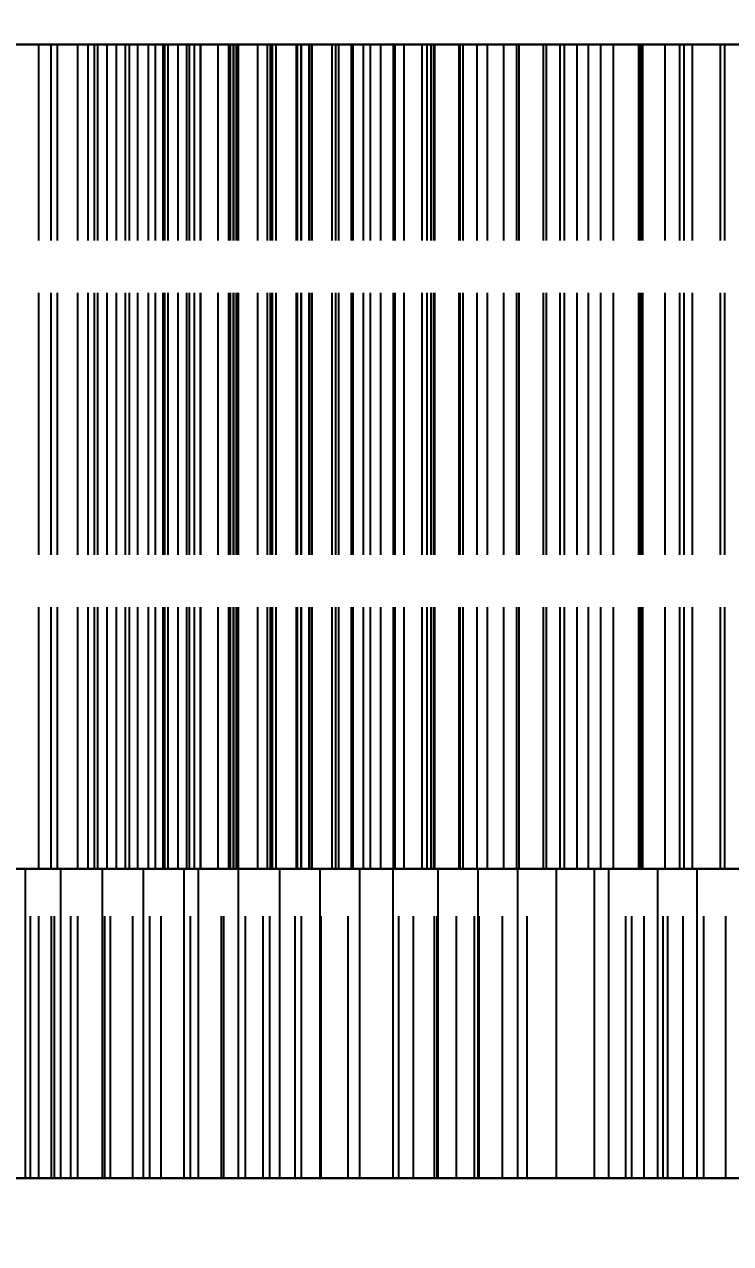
# Model space of a CAD drawing. Header units: millimetres. Extents: x -13 to 234, y -140 to 87.
# Drawn here: x 7.56 to 10.98, y 67.19 to 73.11 of the extents above; entities that cross this region are included whole.
import ezdxf

# ---------------------------------------------------------------- set-up
doc = ezdxf.new("R2010")
doc.units = ezdxf.units.MM
doc.linetypes.add('DASHED', pattern=[1.524, 1.27, -0.254])
for name, color, linetype in [('DIMS', 3, 'CONTINUOUS'), ('HIDDEN', 8, 'DASHED'), ('VISIBLE', 7, 'CONTINUOUS')]:
    doc.layers.add(name, color=color, linetype=linetype)
doc.styles.add('OpenSansCondensed-Light', font='OpenSansCondensed-Light.ttf')
doc.dimstyles.new('EZDXF', dxfattribs={"dimtxt": 0.25, "dimasz": 0.175, "dimexe": 0.375, "dimexo": 0.125, "dimgap": 0.1, "dimtad": 1, "dimlfac": 100, "dimzin": 12, "dimdsep": 46, "dimtxsty": 'OpenSansCondensed-Light', "dimblk": 'ARCHTICK', "dimcen": 2.5, "dimazin": 3, "dimtfac": 0.5, "dimtmove": 2, "dimatfit": 3})

# ---------------------------------------------------------------- blocks, each defined once
blk = doc.blocks.new('_ARCHTICK')
at = {"color": 0, "linetype": 'BYBLOCK', "const_width": 0.15}
blk.add_lwpolyline([(-0.5, -0.5), (0.5, 0.5)], dxfattribs=at)

msp = doc.modelspace()

# ---------------------------------------------------------------- linework, layer by layer
at = {"layer": 'HIDDEN'}
for points in [[(6.125, 73.01), (6.73214, 73.01), (7.33929, 73.01), (7.94643, 73.01), (8.55357, 73.01), (9.16071, 73.01), (9.76786, 73.01), (10.375, 73.01), (10.98214, 73.01), (11.58929, 73.01), (12.19643, 73.01), (12.80357, 73.01), (13.41071, 73.01), (14.01786, 73.01), (14.625, 73.01)], [(6.125, 73.01), (6.73214, 73.01), (7.33929, 73.01), (7.94643, 73.01), (8.55357, 73.01), (9.16071, 73.01), (9.76786, 73.01), (10.375, 73.01), (10.98214, 73.01), (11.58929, 73.01), (12.19643, 73.01), (12.80357, 73.01), (13.41071, 73.01), (14.01786, 73.01), (14.625, 73.01)], [(7.8143, 73.01), (7.6258, 73.01)], [(7.6258, 73.01), (7.8143, 73.01)], [(7.6258, 69.01), (7.6258, 73.01)], [(7.6258, 69.01), (7.6258, 73.01)], [(7.71648, 73.01), (7.68548, 73.01)], [(7.68548, 73.01), (7.86556, 73.01)], [(7.86556, 73.01), (7.68548, 73.01)], [(7.68548, 73.01), (7.71648, 73.01)], [(7.68548, 69.01), (7.68548, 73.01)], [(7.68548, 69.01), (7.68548, 73.01)], [(7.91179, 73.01), (7.71648, 73.01)], [(7.71648, 73.01), (7.91179, 73.01)], [(7.71648, 69.01), (7.71648, 73.01)], [(7.71648, 69.01), (7.71648, 73.01)], [(8.00309, 73.01), (7.8143, 73.01)], [(7.8143, 73.01), (8.00309, 73.01)], [(7.8143, 69.01), (7.8143, 73.01)], [(7.8143, 69.01), (7.8143, 73.01)], [(7.86556, 73.01), (8.04653, 73.01)], [(8.04653, 73.01), (7.86556, 73.01)], [(7.86556, 69.01), (7.86556, 73.01)], [(7.86556, 69.01), (7.86556, 73.01)], [(7.95675, 73.01), (7.89502, 73.01)], [(7.89502, 73.01), (8.06515, 73.01)], [(8.06515, 73.01), (7.89502, 73.01)], [(7.89502, 73.01), (7.95675, 73.01)], [(7.89502, 69.01), (7.89502, 73.01)], [(7.89502, 69.01), (7.89502, 73.01)], [(8.1068, 73.01), (7.91179, 73.01)], [(7.91179, 73.01), (8.1068, 73.01)], [(7.91179, 69.01), (7.91179, 73.01)], [(7.91179, 69.01), (7.91179, 73.01)], [(8.1572, 73.01), (7.95675, 73.01)], [(7.95675, 73.01), (8.1572, 73.01)], [(7.95675, 69.01), (7.95675, 73.01)], [(7.95675, 69.01), (7.95675, 73.01)], [(8.1921, 73.01), (8.00309, 73.01)], [(8.00309, 73.01), (8.1921, 73.01)], [(8.00309, 69.01), (8.00309, 73.01)], [(8.00309, 69.01), (8.00309, 73.01)], [(8.04653, 73.01), (8.22832, 73.01)], [(8.22832, 73.01), (8.04653, 73.01)], [(8.04653, 69.01), (8.04653, 73.01)], [(8.04653, 69.01), (8.04653, 73.01)], [(8.06515, 73.01), (8.23674, 73.01)], [(8.23674, 73.01), (8.06515, 73.01)], [(8.06515, 69.01), (8.06515, 73.01)], [(8.06515, 69.01), (8.06515, 73.01)], [(8.30141, 73.01), (8.1068, 73.01)], [(8.1068, 73.01), (8.30141, 73.01)], [(8.1068, 69.01), (8.1068, 73.01)], [(8.1068, 69.01), (8.1068, 73.01)], [(8.35677, 73.01), (8.1572, 73.01)], [(8.1572, 73.01), (8.35677, 73.01)], [(8.1572, 69.01), (8.1572, 73.01)], [(8.1572, 69.01), (8.1572, 73.01)], [(8.38123, 73.01), (8.1921, 73.01)], [(8.1921, 73.01), (8.38123, 73.01)], [(8.1921, 69.01), (8.1921, 73.01)], [(8.1921, 69.01), (8.1921, 73.01)], [(8.22832, 73.01), (8.41089, 73.01)], [(8.41089, 73.01), (8.22832, 73.01)], [(8.22832, 69.01), (8.22832, 73.01)], [(8.22832, 69.01), (8.22832, 73.01)], [(8.23674, 73.01), (8.40977, 73.01)], [(8.40977, 73.01), (8.23674, 73.01)], [(8.23674, 69.01), (8.23674, 73.01)], [(8.23674, 69.01), (8.23674, 73.01)], [(8.34457, 73.01), (8.25262, 73.01)], [(8.25262, 73.01), (8.41135, 73.01)], [(8.41135, 73.01), (8.25262, 73.01)], [(8.25262, 73.01), (8.34457, 73.01)], [(8.25262, 69.01), (8.25262, 73.01)], [(8.25262, 69.01), (8.25262, 73.01)], [(8.49549, 73.01), (8.30141, 73.01)], [(8.30141, 73.01), (8.49549, 73.01)], [(8.30141, 69.01), (8.30141, 73.01)], [(8.30141, 69.01), (8.30141, 73.01)], [(8.54845, 73.01), (8.34457, 73.01)], [(8.34457, 73.01), (8.54845, 73.01)], [(8.34457, 69.01), (8.34457, 73.01)], [(8.34457, 69.01), (8.34457, 73.01)], [(8.55532, 73.01), (8.35677, 73.01)], [(8.35677, 73.01), (8.55532, 73.01)], [(8.35677, 69.01), (8.35677, 73.01)], [(8.35677, 69.01), (8.35677, 73.01)], [(8.5704, 73.01), (8.38123, 73.01)], [(8.38123, 73.01), (8.5704, 73.01)], [(8.38123, 69.01), (8.38123, 73.01)], [(8.38123, 69.01), (8.38123, 73.01)], [(8.40977, 73.01), (8.58421, 73.01)], [(8.58421, 73.01), (8.40977, 73.01)], [(8.40977, 69.01), (8.40977, 73.01)], [(8.40977, 69.01), (8.40977, 73.01)], [(8.41089, 73.01), (8.59419, 73.01)], [(8.59419, 73.01), (8.41089, 73.01)], [(8.41089, 69.01), (8.41089, 73.01)], [(8.41089, 69.01), (8.41089, 73.01)], [(8.41135, 73.01), (8.5721, 73.01)], [(8.5721, 73.01), (8.41135, 73.01)], [(8.41135, 69.01), (8.41135, 73.01)], [(8.41135, 69.01), (8.41135, 73.01)], [(8.68891, 73.01), (8.49549, 73.01)], [(8.49549, 73.01), (8.68891, 73.01)], [(8.49549, 69.01), (8.49549, 73.01)], [(8.49549, 69.01), (8.49549, 73.01)], [(8.75086, 73.01), (8.54845, 73.01)], [(8.54845, 73.01), (8.75086, 73.01)], [(8.54845, 69.01), (8.54845, 73.01)], [(8.54845, 69.01), (8.54845, 73.01)], [(8.75269, 73.01), (8.55532, 73.01)], [(8.55532, 73.01), (8.75269, 73.01)], [(8.55532, 69.01), (8.55532, 73.01)], [(8.55532, 69.01), (8.55532, 73.01)], [(8.7595, 73.01), (8.5704, 73.01)], [(8.5704, 73.01), (8.7595, 73.01)], [(8.5704, 69.01), (8.5704, 73.01)], [(8.5704, 69.01), (8.5704, 73.01)], [(8.5721, 73.01), (8.73489, 73.01)], [(8.73489, 73.01), (8.5721, 73.01)], [(8.5721, 69.01), (8.5721, 73.01)], [(8.5721, 69.01), (8.5721, 73.01)], [(8.58421, 73.01), (8.76008, 73.01)], [(8.76008, 73.01), (8.58421, 73.01)], [(8.58421, 69.01), (8.58421, 73.01)], [(8.58421, 69.01), (8.58421, 73.01)], [(8.59419, 73.01), (8.77819, 73.01)], [(8.77819, 73.01), (8.59419, 73.01)], [(8.59419, 69.01), (8.59419, 73.01)], [(8.59419, 69.01), (8.59419, 73.01)], [(8.8815, 73.01), (8.68891, 73.01)], [(8.68891, 73.01), (8.8815, 73.01)], [(8.68891, 69.01), (8.68891, 73.01)], [(8.68891, 69.01), (8.68891, 73.01)], [(8.73489, 73.01), (8.89972, 73.01)], [(8.89972, 73.01), (8.73489, 73.01)], [(8.73489, 69.01), (8.73489, 73.01)], [(8.73489, 69.01), (8.73489, 73.01)], [(8.95166, 73.01), (8.75086, 73.01)], [(8.75086, 73.01), (8.95166, 73.01)], [(8.75086, 69.01), (8.75086, 73.01)], [(8.75086, 69.01), (8.75086, 73.01)], [(8.94871, 73.01), (8.75269, 73.01)], [(8.75269, 73.01), (8.94871, 73.01)], [(8.75269, 69.01), (8.75269, 73.01)], [(8.75269, 69.01), (8.75269, 73.01)], [(8.87661, 73.01), (8.75524, 73.01)], [(8.75524, 73.01), (8.9012, 73.01)], [(8.9012, 73.01), (8.75524, 73.01)], [(8.75524, 73.01), (8.87661, 73.01)], [(8.75524, 69.01), (8.75524, 73.01)], [(8.75524, 69.01), (8.75524, 73.01)], [(8.77819, 73.01), (8.7595, 73.01)], [(8.7595, 73.01), (8.77819, 73.01)], [(8.7595, 69.01), (8.7595, 73.01)], [(8.7595, 69.01), (8.7595, 73.01)], [(8.76008, 73.01), (8.93741, 73.01)], [(8.93741, 73.01), (8.76008, 73.01)], [(8.76008, 69.01), (8.76008, 73.01)], [(8.76008, 69.01), (8.76008, 73.01)], [(8.77819, 69.01), (8.77819, 73.01)], [(8.77819, 69.01), (8.77819, 73.01)], [(9.08218, 73.01), (8.87661, 73.01)], [(8.87661, 73.01), (9.08218, 73.01)], [(8.87661, 69.01), (8.87661, 73.01)], [(8.87661, 69.01), (8.87661, 73.01)], [(8.93741, 73.01), (8.8815, 73.01)], [(8.8815, 73.01), (8.93741, 73.01)], [(8.8815, 69.01), (8.8815, 73.01)], [(8.8815, 69.01), (8.8815, 73.01)], [(8.89972, 73.01), (9.06666, 73.01)], [(9.06666, 73.01), (8.89972, 73.01)], [(8.89972, 69.01), (8.89972, 73.01)], [(8.89972, 69.01), (8.89972, 73.01)], [(8.9012, 73.01), (9.04975, 73.01)], [(9.04975, 73.01), (8.9012, 73.01)], [(8.9012, 69.01), (8.9012, 73.01)], [(8.9012, 69.01), (8.9012, 73.01)], [(8.93741, 69.01), (8.93741, 73.01)], [(8.93741, 69.01), (8.93741, 73.01)], [(9.14315, 73.01), (8.94871, 73.01)], [(8.94871, 73.01), (9.14315, 73.01)], [(8.94871, 69.01), (8.94871, 73.01)], [(8.94871, 69.01), (8.94871, 73.01)], [(9.15064, 73.01), (8.95166, 73.01)], [(8.95166, 73.01), (9.15064, 73.01)], [(8.95166, 69.01), (8.95166, 73.01)], [(8.95166, 69.01), (8.95166, 73.01)], [(9.04975, 73.01), (9.20091, 73.01)], [(9.20091, 73.01), (9.04975, 73.01)], [(9.04975, 69.01), (9.04975, 73.01)], [(9.04975, 69.01), (9.04975, 73.01)], [(9.06666, 73.01), (9.23581, 73.01)], [(9.23581, 73.01), (9.06666, 73.01)], [(9.06666, 69.01), (9.06666, 73.01)], [(9.06666, 69.01), (9.06666, 73.01)], [(9.28572, 73.01), (9.08218, 73.01)], [(9.08218, 73.01), (9.28572, 73.01)], [(9.08218, 69.01), (9.08218, 73.01)], [(9.08218, 69.01), (9.08218, 73.01)], [(9.23581, 73.01), (9.14315, 73.01)], [(9.14315, 73.01), (9.23581, 73.01)], [(9.14315, 69.01), (9.14315, 73.01)], [(9.14315, 69.01), (9.14315, 73.01)], [(9.34759, 73.01), (9.15064, 73.01)], [(9.15064, 73.01), (9.34759, 73.01)], [(9.15064, 69.01), (9.15064, 73.01)], [(9.15064, 69.01), (9.15064, 73.01)], [(9.20091, 73.01), (9.35473, 73.01)], [(9.35473, 73.01), (9.20091, 73.01)], [(9.20091, 69.01), (9.20091, 73.01)], [(9.20091, 69.01), (9.20091, 73.01)], [(9.23581, 69.01), (9.23581, 73.01)], [(9.23581, 69.01), (9.23581, 73.01)], [(9.48705, 73.01), (9.28572, 73.01)], [(9.28572, 73.01), (9.48705, 73.01)], [(9.28572, 69.01), (9.28572, 73.01)], [(9.28572, 69.01), (9.28572, 73.01)], [(9.54222, 73.01), (9.34759, 73.01)], [(9.34759, 73.01), (9.54222, 73.01)], [(9.34759, 69.01), (9.34759, 73.01)], [(9.34759, 69.01), (9.34759, 73.01)], [(9.35473, 73.01), (9.51131, 73.01)], [(9.51131, 73.01), (9.35473, 73.01)], [(9.35473, 69.01), (9.35473, 73.01)], [(9.35473, 69.01), (9.35473, 73.01)], [(9.54834, 73.01), (9.39858, 73.01)], [(9.39858, 73.01), (9.53055, 73.01)], [(9.53055, 73.01), (9.39858, 73.01)], [(9.39858, 73.01), (9.54834, 73.01)], [(9.39858, 69.01), (9.39858, 73.01)], [(9.39858, 69.01), (9.39858, 73.01)], [(9.68595, 73.01), (9.48705, 73.01)], [(9.48705, 73.01), (9.68595, 73.01)], [(9.48705, 69.01), (9.48705, 73.01)], [(9.48705, 69.01), (9.48705, 73.01)], [(9.51131, 73.01), (9.67083, 73.01)], [(9.67083, 73.01), (9.51131, 73.01)], [(9.51131, 69.01), (9.51131, 73.01)], [(9.51131, 69.01), (9.51131, 73.01)], [(9.53055, 73.01), (9.66562, 73.01)], [(9.66562, 73.01), (9.53055, 73.01)], [(9.53055, 69.01), (9.53055, 73.01)], [(9.53055, 69.01), (9.53055, 73.01)], [(9.67083, 73.01), (9.54222, 73.01)], [(9.54222, 73.01), (9.67083, 73.01)], [(9.54222, 69.01), (9.54222, 73.01)], [(9.54222, 69.01), (9.54222, 73.01)], [(9.75385, 73.01), (9.54834, 73.01)], [(9.54834, 73.01), (9.75385, 73.01)], [(9.54834, 69.01), (9.54834, 73.01)], [(9.54834, 69.01), (9.54834, 73.01)], [(9.66562, 73.01), (9.80385, 73.01)], [(9.80385, 73.01), (9.66562, 73.01)], [(9.66562, 69.01), (9.66562, 73.01)], [(9.66562, 69.01), (9.66562, 73.01)], [(9.67083, 69.01), (9.67083, 73.01)], [(9.67083, 69.01), (9.67083, 73.01)], [(9.88215, 73.01), (9.68595, 73.01)], [(9.68595, 73.01), (9.88215, 73.01)], [(9.68595, 69.01), (9.68595, 73.01)], [(9.68595, 69.01), (9.68595, 73.01)], [(9.95678, 73.01), (9.75385, 73.01)], [(9.75385, 73.01), (9.95678, 73.01)], [(9.75385, 69.01), (9.75385, 73.01)], [(9.75385, 69.01), (9.75385, 73.01)], [(9.80385, 73.01), (9.94535, 73.01)], [(9.94535, 73.01), (9.80385, 73.01)], [(9.80385, 69.01), (9.80385, 73.01)], [(9.80385, 69.01), (9.80385, 73.01)], [(10.0753, 73.01), (9.88215, 73.01)], [(9.88215, 73.01), (10.0753, 73.01)], [(9.88215, 69.01), (9.88215, 73.01)], [(9.88215, 69.01), (9.88215, 73.01)], [(9.94535, 73.01), (10.09024, 73.01)], [(10.09024, 73.01), (9.94535, 73.01)], [(9.94535, 69.01), (9.94535, 73.01)], [(9.94535, 69.01), (9.94535, 73.01)], [(10.15693, 73.01), (9.95678, 73.01)], [(9.95678, 73.01), (10.15693, 73.01)], [(9.95678, 69.01), (9.95678, 73.01)], [(9.95678, 69.01), (9.95678, 73.01)], [(10.23877, 73.01), (10.0753, 73.01)], [(10.0753, 73.01), (10.23877, 73.01)], [(10.0753, 69.01), (10.0753, 73.01)], [(10.0753, 69.01), (10.0753, 73.01)], [(10.09024, 73.01), (10.23877, 73.01)], [(10.23877, 73.01), (10.09024, 73.01)], [(10.09024, 69.01), (10.09024, 73.01)], [(10.09024, 69.01), (10.09024, 73.01)], [(10.35404, 73.01), (10.15693, 73.01)], [(10.15693, 73.01), (10.35404, 73.01)], [(10.15693, 69.01), (10.15693, 73.01)], [(10.15693, 69.01), (10.15693, 73.01)], [(10.35404, 73.01), (10.17717, 73.01)], [(10.17717, 73.01), (10.294, 73.01)], [(10.294, 73.01), (10.17717, 73.01)], [(10.17717, 73.01), (10.35404, 73.01)], [(10.17717, 69.01), (10.17717, 73.01)], [(10.17717, 69.01), (10.17717, 73.01)], [(10.23877, 69.01), (10.23877, 73.01)], [(10.23877, 69.01), (10.23877, 73.01)], [(10.294, 73.01), (10.41445, 73.01)], [(10.41445, 73.01), (10.294, 73.01)], [(10.294, 69.01), (10.294, 73.01)], [(10.294, 69.01), (10.294, 73.01)], [(10.55774, 73.01), (10.35404, 73.01)], [(10.54782, 73.01), (10.35404, 73.01)], [(10.35404, 73.01), (10.54782, 73.01)], [(10.35404, 73.01), (10.55774, 73.01)], [(10.35404, 69.01), (10.35404, 73.01)], [(10.35404, 69.01), (10.35404, 73.01)], [(10.35404, 69.01), (10.35404, 73.01)], [(10.35404, 69.01), (10.35404, 73.01)], [(10.41445, 73.01), (10.53858, 73.01)], [(10.53858, 73.01), (10.41445, 73.01)], [(10.41445, 69.01), (10.41445, 73.01)], [(10.41445, 69.01), (10.41445, 73.01)], [(10.53858, 73.01), (10.66654, 73.01)], [(10.66654, 73.01), (10.53858, 73.01)], [(10.53858, 69.01), (10.53858, 73.01)], [(10.53858, 69.01), (10.53858, 73.01)], [(10.73785, 73.01), (10.54782, 73.01)], [(10.54782, 73.01), (10.73785, 73.01)], [(10.54782, 69.01), (10.54782, 73.01)], [(10.54782, 69.01), (10.54782, 73.01)], [(10.75832, 73.01), (10.55774, 73.01)], [(10.55774, 73.01), (10.75832, 73.01)], [(10.55774, 69.01), (10.55774, 73.01)], [(10.55774, 69.01), (10.55774, 73.01)], [(10.66654, 73.01), (10.79851, 73.01)], [(10.79851, 73.01), (10.66654, 73.01)], [(10.66654, 69.01), (10.66654, 73.01)], [(10.66654, 69.01), (10.66654, 73.01)], [(10.93478, 73.01), (10.73785, 73.01)], [(10.73785, 73.01), (10.93478, 73.01)], [(10.73785, 69.01), (10.73785, 73.01)], [(10.73785, 69.01), (10.73785, 73.01)], [(10.95557, 73.01), (10.75832, 73.01)], [(10.75832, 73.01), (10.95557, 73.01)], [(10.75832, 69.01), (10.75832, 73.01)], [(10.75832, 69.01), (10.75832, 73.01)], [(10.79851, 73.01), (10.93478, 73.01)], [(10.93478, 73.01), (10.79851, 73.01)], [(10.79851, 69.01), (10.79851, 73.01)], [(10.79851, 69.01), (10.79851, 73.01)], [(10.93478, 69.01), (10.93478, 73.01)], [(10.93478, 69.01), (10.93478, 73.01)], [(11.14922, 73.01), (10.95557, 73.01)], [(10.95557, 73.01), (11.14922, 73.01)], [(10.95557, 69.01), (10.95557, 73.01)], [(10.95557, 69.01), (10.95557, 73.01)], [(6.125, 69.01), (6.73214, 69.01), (7.33929, 69.01), (7.94643, 69.01), (8.55357, 69.01), (9.16071, 69.01), (9.76786, 69.01), (10.375, 69.01), (10.98214, 69.01), (11.58929, 69.01), (12.19643, 69.01), (12.80357, 69.01), (13.41071, 69.01), (14.01786, 69.01), (14.625, 69.01)], [(7.3857, 69.01), (7.5845, 69.01)], [(11.01233, 69.01), (10.88701, 69.01), (10.76169, 69.01), (10.63638, 69.01), (10.51106, 69.01), (10.38575, 69.01), (10.26043, 69.01), (10.13511, 69.01), (10.0098, 69.01), (9.88448, 69.01), (9.75917, 69.01), (9.63385, 69.01), (9.50853, 69.01), (9.38322, 69.01), (9.2579, 69.01), (9.13259, 69.01), (9.00727, 69.01), (8.88195, 69.01), (8.75664, 69.01), (8.63132, 69.01), (8.50601, 69.01), (8.38069, 69.01), (8.25537, 69.01), (8.13006, 69.01), (8.00474, 69.01), (7.87942, 69.01), (7.75411, 69.01), (7.62879, 69.01), (7.50348, 69.01)], [(7.53556, 69.01), (7.70146, 69.01)], [(7.70146, 69.01), (7.53556, 69.01)], [(7.70146, 69.01), (7.54961, 69.01)], [(7.54961, 69.01), (7.70146, 69.01)], [(7.56093, 69.01), (7.7329, 69.01)], [(7.68637, 69.01), (7.56093, 69.01)], [(7.56093, 69.01), (7.68637, 69.01)], [(7.5845, 69.01), (7.56093, 69.01)], [(7.56093, 67.51), (7.56093, 69.01)], [(7.5845, 69.01), (7.78071, 69.01)], [(7.78071, 69.01), (7.5845, 69.01)], [(7.5845, 67.51), (7.5845, 69.01)], [(7.5845, 67.51), (7.5845, 69.01)], [(14.33929, 69.01), (13.77976, 69.01), (13.22024, 69.01), (12.66071, 69.01), (12.10119, 69.01), (11.54167, 69.01), (10.98214, 69.01), (10.42262, 69.01), (9.8631, 69.01), (9.30357, 69.01), (8.74405, 69.01), (8.18452, 69.01), (7.625, 69.01)], [(7.625, 69.01), (8.18452, 69.01), (8.74405, 69.01), (9.30357, 69.01), (9.8631, 69.01), (10.42262, 69.01), (10.98214, 69.01), (11.54167, 69.01), (12.10119, 69.01), (12.66071, 69.01), (13.22024, 69.01), (13.77976, 69.01), (14.33929, 69.01)], [(7.625, 67.51), (7.625, 69.01)], [(7.8143, 69.01), (7.6258, 69.01)], [(7.6258, 69.01), (7.8143, 69.01)], [(7.71648, 69.01), (7.68548, 69.01)], [(7.68548, 69.01), (7.86556, 69.01)], [(7.86556, 69.01), (7.68548, 69.01)], [(7.68548, 69.01), (7.71648, 69.01)], [(7.81482, 69.01), (7.68637, 69.01)], [(7.68637, 69.01), (7.81482, 69.01)], [(7.68637, 67.51), (7.68637, 69.01)], [(7.68637, 67.51), (7.68637, 69.01)], [(7.70146, 67.51), (7.70146, 69.01)], [(7.70146, 67.51), (7.70146, 69.01)], [(7.91179, 69.01), (7.71648, 69.01)], [(7.71648, 69.01), (7.91179, 69.01)], [(7.7329, 69.01), (7.9349, 69.01)], [(7.7329, 67.51), (7.7329, 69.01)], [(7.78071, 69.01), (7.97408, 69.01)], [(7.97408, 69.01), (7.78071, 69.01)], [(7.78071, 67.51), (7.78071, 69.01)], [(7.78071, 67.51), (7.78071, 69.01)], [(8.00309, 69.01), (7.8143, 69.01)], [(7.8143, 69.01), (8.00309, 69.01)], [(7.94638, 69.01), (7.81482, 69.01)], [(7.81482, 69.01), (7.94638, 69.01)], [(7.81482, 67.51), (7.81482, 69.01)], [(7.81482, 67.51), (7.81482, 69.01)], [(7.86556, 69.01), (8.04653, 69.01)], [(8.04653, 69.01), (7.86556, 69.01)], [(7.95675, 69.01), (7.89502, 69.01)], [(7.89502, 69.01), (8.06515, 69.01)], [(8.06515, 69.01), (7.89502, 69.01)], [(7.89502, 69.01), (7.95675, 69.01)], [(8.1068, 69.01), (7.91179, 69.01)], [(7.91179, 69.01), (8.1068, 69.01)], [(7.9349, 69.01), (8.13426, 69.01)], [(7.9349, 67.51), (7.9349, 69.01)], [(8.08114, 69.01), (7.94638, 69.01)], [(7.94638, 69.01), (8.08114, 69.01)], [(7.94638, 67.51), (7.94638, 69.01)], [(7.94638, 67.51), (7.94638, 69.01)], [(8.1572, 69.01), (7.95675, 69.01)], [(7.95675, 69.01), (8.1572, 69.01)], [(7.97408, 69.01), (8.16428, 69.01)], [(8.16428, 69.01), (7.97408, 69.01)], [(7.97408, 67.51), (7.97408, 69.01)], [(7.97408, 67.51), (7.97408, 69.01)], [(8.1921, 69.01), (8.00309, 69.01)], [(8.00309, 69.01), (8.1921, 69.01)], [(8.04653, 69.01), (8.22832, 69.01)], [(8.22832, 69.01), (8.04653, 69.01)], [(8.06515, 69.01), (8.23674, 69.01)], [(8.23674, 69.01), (8.06515, 69.01)], [(8.21928, 69.01), (8.08114, 69.01)], [(8.08114, 69.01), (8.21928, 69.01)], [(8.08114, 67.51), (8.08114, 69.01)], [(8.08114, 67.51), (8.08114, 69.01)], [(8.30141, 69.01), (8.1068, 69.01)], [(8.1068, 69.01), (8.30141, 69.01)], [(8.13426, 69.01), (8.33082, 69.01)], [(8.13426, 67.51), (8.13426, 69.01)], [(8.35677, 69.01), (8.1572, 69.01)], [(8.1572, 69.01), (8.35677, 69.01)], [(8.16428, 69.01), (8.36104, 69.01)], [(8.36104, 69.01), (8.16428, 69.01)], [(8.16428, 67.51), (8.16428, 69.01)], [(8.16428, 67.51), (8.16428, 69.01)], [(8.38123, 69.01), (8.1921, 69.01)], [(8.1921, 69.01), (8.38123, 69.01)], [(8.36104, 69.01), (8.21928, 69.01)], [(8.21928, 69.01), (8.36104, 69.01)], [(8.21928, 67.51), (8.21928, 69.01)], [(8.21928, 67.51), (8.21928, 69.01)], [(8.22832, 69.01), (8.41089, 69.01)], [(8.41089, 69.01), (8.22832, 69.01)], [(8.23674, 69.01), (8.40977, 69.01)], [(8.40977, 69.01), (8.23674, 69.01)], [(8.34457, 69.01), (8.25262, 69.01)], [(8.25262, 69.01), (8.41135, 69.01)], [(8.41135, 69.01), (8.25262, 69.01)], [(8.25262, 69.01), (8.34457, 69.01)], [(8.49549, 69.01), (8.30141, 69.01)], [(8.30141, 69.01), (8.49549, 69.01)], [(8.33082, 69.01), (8.52433, 69.01)], [(8.33082, 67.51), (8.33082, 69.01)], [(8.54845, 69.01), (8.34457, 69.01)], [(8.34457, 69.01), (8.54845, 69.01)], [(8.55532, 69.01), (8.35677, 69.01)], [(8.35677, 69.01), (8.55532, 69.01)], [(8.36104, 67.51), (8.36104, 69.01)], [(8.36104, 67.51), (8.36104, 69.01)], [(8.5704, 69.01), (8.38123, 69.01)], [(8.38123, 69.01), (8.5704, 69.01)], [(8.39998, 69.01), (8.59544, 69.01)], [(8.51228, 69.01), (8.39998, 69.01)], [(8.39998, 69.01), (8.51228, 69.01)], [(8.52433, 69.01), (8.39998, 69.01)], [(8.39998, 67.51), (8.39998, 69.01)], [(8.40977, 69.01), (8.58421, 69.01)], [(8.58421, 69.01), (8.40977, 69.01)], [(8.41089, 69.01), (8.59419, 69.01)], [(8.59419, 69.01), (8.41089, 69.01)], [(8.41135, 69.01), (8.5721, 69.01)], [(8.5721, 69.01), (8.41135, 69.01)], [(8.68891, 69.01), (8.49549, 69.01)], [(8.49549, 69.01), (8.68891, 69.01)], [(8.62797, 69.01), (8.51228, 69.01)], [(8.51228, 69.01), (8.62797, 69.01)], [(8.51228, 67.51), (8.51228, 69.01)], [(8.51228, 67.51), (8.51228, 69.01)], [(8.52433, 69.01), (8.71453, 69.01)], [(8.71453, 69.01), (8.52433, 69.01)], [(8.52433, 67.51), (8.52433, 69.01)], [(8.52433, 67.51), (8.52433, 69.01)], [(8.75086, 69.01), (8.54845, 69.01)], [(8.54845, 69.01), (8.75086, 69.01)], [(8.75269, 69.01), (8.55532, 69.01)], [(8.55532, 69.01), (8.75269, 69.01)], [(8.7595, 69.01), (8.5704, 69.01)], [(8.5704, 69.01), (8.7595, 69.01)], [(8.5721, 69.01), (8.73489, 69.01)], [(8.73489, 69.01), (8.5721, 69.01)], [(8.58421, 69.01), (8.76008, 69.01)], [(8.76008, 69.01), (8.58421, 69.01)], [(8.59419, 69.01), (8.77819, 69.01)], [(8.77819, 69.01), (8.59419, 69.01)], [(8.59544, 69.01), (8.79475, 69.01)], [(8.59544, 67.51), (8.59544, 69.01)], [(8.74716, 69.01), (8.62797, 69.01)], [(8.62797, 69.01), (8.74716, 69.01)], [(8.62797, 67.51), (8.62797, 69.01)], [(8.62797, 67.51), (8.62797, 69.01)], [(8.8815, 69.01), (8.68891, 69.01)], [(8.68891, 69.01), (8.8815, 69.01)], [(8.71453, 69.01), (8.90103, 69.01)], [(8.90103, 69.01), (8.71453, 69.01)], [(8.71453, 67.51), (8.71453, 69.01)], [(8.71453, 67.51), (8.71453, 69.01)], [(8.73489, 69.01), (8.89972, 69.01)], [(8.89972, 69.01), (8.73489, 69.01)], [(8.86998, 69.01), (8.74716, 69.01)], [(8.74716, 69.01), (8.86998, 69.01)], [(8.74716, 67.51), (8.74716, 69.01)], [(8.74716, 67.51), (8.74716, 69.01)], [(8.95166, 69.01), (8.75086, 69.01)], [(8.75086, 69.01), (8.95166, 69.01)], [(8.94871, 69.01), (8.75269, 69.01)], [(8.75269, 69.01), (8.94871, 69.01)], [(8.87661, 69.01), (8.75524, 69.01)], [(8.75524, 69.01), (8.9012, 69.01)], [(8.9012, 69.01), (8.75524, 69.01)], [(8.75524, 69.01), (8.87661, 69.01)], [(8.77819, 69.01), (8.7595, 69.01)], [(8.7595, 69.01), (8.77819, 69.01)], [(8.76008, 69.01), (8.93741, 69.01)], [(8.93741, 69.01), (8.76008, 69.01)], [(8.79475, 69.01), (8.99104, 69.01)], [(8.79475, 67.51), (8.79475, 69.01)], [(8.99662, 69.01), (8.86998, 69.01)], [(8.86998, 69.01), (8.99662, 69.01)], [(8.86998, 67.51), (8.86998, 69.01)], [(8.86998, 67.51), (8.86998, 69.01)], [(9.08218, 69.01), (8.87661, 69.01)], [(8.87661, 69.01), (9.08218, 69.01)], [(8.93741, 69.01), (8.8815, 69.01)], [(8.8815, 69.01), (8.93741, 69.01)], [(8.89972, 69.01), (9.06666, 69.01)], [(9.06666, 69.01), (8.89972, 69.01)], [(8.90103, 69.01), (9.12739, 69.01)], [(9.12739, 69.01), (8.90103, 69.01)], [(8.90103, 67.51), (8.90103, 69.01)], [(8.90103, 67.51), (8.90103, 69.01)], [(8.9012, 69.01), (9.04975, 69.01)], [(9.04975, 69.01), (8.9012, 69.01)], [(9.14315, 69.01), (8.94871, 69.01)], [(8.94871, 69.01), (9.14315, 69.01)], [(9.15064, 69.01), (8.95166, 69.01)], [(8.95166, 69.01), (9.15064, 69.01)], [(8.99104, 69.01), (9.1841, 69.01)], [(8.99104, 67.51), (8.99104, 69.01)], [(9.12739, 69.01), (8.99662, 69.01)], [(8.99662, 69.01), (9.12739, 69.01)], [(8.99662, 67.51), (8.99662, 69.01)], [(8.99662, 67.51), (8.99662, 69.01)], [(9.04975, 69.01), (9.20091, 69.01)], [(9.20091, 69.01), (9.04975, 69.01)], [(9.06666, 69.01), (9.23581, 69.01)], [(9.23581, 69.01), (9.06666, 69.01)], [(9.28572, 69.01), (9.08218, 69.01)], [(9.08218, 69.01), (9.28572, 69.01)], [(9.12739, 67.51), (9.12739, 69.01)], [(9.12739, 67.51), (9.12739, 69.01)], [(9.23581, 69.01), (9.14315, 69.01)], [(9.14315, 69.01), (9.23581, 69.01)], [(9.34759, 69.01), (9.15064, 69.01)], [(9.15064, 69.01), (9.34759, 69.01)], [(9.1841, 69.01), (9.3737, 69.01)], [(9.1841, 67.51), (9.1841, 69.01)], [(9.20091, 69.01), (9.35473, 69.01)], [(9.35473, 69.01), (9.20091, 69.01)], [(9.48705, 69.01), (9.28572, 69.01)], [(9.28572, 69.01), (9.48705, 69.01)], [(9.34557, 69.01), (9.56328, 69.01)], [(9.44401, 69.01), (9.34557, 69.01)], [(9.34557, 69.01), (9.44401, 69.01)], [(9.3737, 69.01), (9.34557, 69.01)], [(9.34557, 67.51), (9.34557, 69.01)], [(9.54222, 69.01), (9.34759, 69.01)], [(9.34759, 69.01), (9.54222, 69.01)], [(9.35473, 69.01), (9.51131, 69.01)], [(9.51131, 69.01), (9.35473, 69.01)], [(9.3737, 69.01), (9.55951, 69.01)], [(9.55951, 69.01), (9.3737, 69.01)], [(9.3737, 67.51), (9.3737, 69.01)], [(9.3737, 67.51), (9.3737, 69.01)], [(9.54834, 69.01), (9.39858, 69.01)], [(9.39858, 69.01), (9.53055, 69.01)], [(9.53055, 69.01), (9.39858, 69.01)], [(9.39858, 69.01), (9.54834, 69.01)], [(9.54621, 69.01), (9.44401, 69.01)], [(9.44401, 69.01), (9.54621, 69.01)], [(9.44401, 67.51), (9.44401, 69.01)], [(9.44401, 67.51), (9.44401, 69.01)], [(9.68595, 69.01), (9.48705, 69.01)], [(9.48705, 69.01), (9.68595, 69.01)], [(9.51131, 69.01), (9.67083, 69.01)], [(9.67083, 69.01), (9.51131, 69.01)], [(9.53055, 69.01), (9.66562, 69.01)], [(9.66562, 69.01), (9.53055, 69.01)], [(9.67083, 69.01), (9.54222, 69.01)], [(9.54222, 69.01), (9.67083, 69.01)], [(9.65227, 69.01), (9.54621, 69.01)], [(9.54621, 69.01), (9.65227, 69.01)], [(9.54621, 67.51), (9.54621, 69.01)], [(9.54621, 67.51), (9.54621, 69.01)], [(9.75385, 69.01), (9.54834, 69.01)], [(9.54834, 69.01), (9.75385, 69.01)], [(9.55951, 69.01), (9.74114, 69.01)], [(9.74114, 69.01), (9.55951, 69.01)], [(9.55951, 67.51), (9.55951, 69.01)], [(9.55951, 67.51), (9.55951, 69.01)], [(9.56328, 69.01), (9.75865, 69.01)], [(9.56328, 67.51), (9.56328, 69.01)], [(9.76237, 69.01), (9.65227, 69.01)], [(9.65227, 69.01), (9.76237, 69.01)], [(9.65227, 67.51), (9.65227, 69.01)], [(9.65227, 67.51), (9.65227, 69.01)], [(9.66562, 69.01), (9.80385, 69.01)], [(9.80385, 69.01), (9.66562, 69.01)], [(9.88215, 69.01), (9.68595, 69.01)], [(9.68595, 69.01), (9.88215, 69.01)], [(9.74114, 69.01), (9.99568, 69.01)], [(9.99568, 69.01), (9.74114, 69.01)], [(9.74114, 67.51), (9.74114, 69.01)], [(9.74114, 67.51), (9.74114, 69.01)], [(9.95678, 69.01), (9.75385, 69.01)], [(9.75385, 69.01), (9.95678, 69.01)], [(9.75865, 69.01), (9.95061, 69.01)], [(9.75865, 67.51), (9.75865, 69.01)], [(9.87673, 69.01), (9.76237, 69.01)], [(9.76237, 69.01), (9.87673, 69.01)], [(9.76237, 67.51), (9.76237, 69.01)], [(9.76237, 67.51), (9.76237, 69.01)], [(9.80385, 69.01), (9.94535, 69.01)], [(9.94535, 69.01), (9.80385, 69.01)], [(9.99568, 69.01), (9.87673, 69.01)], [(9.87673, 69.01), (9.99568, 69.01)], [(9.87673, 67.51), (9.87673, 69.01)], [(9.87673, 67.51), (9.87673, 69.01)], [(10.0753, 69.01), (9.88215, 69.01)], [(9.88215, 69.01), (10.0753, 69.01)], [(9.94535, 69.01), (10.09024, 69.01)], [(10.09024, 69.01), (9.94535, 69.01)], [(9.95061, 69.01), (10.13896, 69.01)], [(9.95061, 67.51), (9.95061, 69.01)], [(10.15693, 69.01), (9.95678, 69.01)], [(9.95678, 69.01), (10.15693, 69.01)], [(9.99568, 67.51), (9.99568, 69.01)], [(9.99568, 67.51), (9.99568, 69.01)], [(10.23877, 69.01), (10.0753, 69.01)], [(10.0753, 69.01), (10.23877, 69.01)], [(10.09024, 69.01), (10.23877, 69.01)], [(10.23877, 69.01), (10.09024, 69.01)], [(10.13896, 69.01), (10.32344, 69.01)], [(10.13896, 67.51), (10.13896, 69.01)], [(10.35404, 69.01), (10.15693, 69.01)], [(10.15693, 69.01), (10.35404, 69.01)], [(10.35404, 69.01), (10.17717, 69.01)], [(10.17717, 69.01), (10.294, 69.01)], [(10.294, 69.01), (10.17717, 69.01)], [(10.17717, 69.01), (10.35404, 69.01)], [(10.294, 69.01), (10.41445, 69.01)], [(10.41445, 69.01), (10.294, 69.01)], [(10.32344, 69.01), (10.5037, 69.01)], [(10.32344, 67.51), (10.32344, 69.01)], [(10.55774, 69.01), (10.35404, 69.01)], [(10.54782, 69.01), (10.35404, 69.01)], [(10.35404, 69.01), (10.54782, 69.01)], [(10.35404, 69.01), (10.55774, 69.01)], [(10.3917, 69.01), (10.63029, 69.01)], [(10.47568, 69.01), (10.3917, 69.01)], [(10.3917, 69.01), (10.47568, 69.01)], [(10.5037, 69.01), (10.3917, 69.01)], [(10.3917, 67.51), (10.3917, 69.01)], [(10.41445, 69.01), (10.53858, 69.01)], [(10.53858, 69.01), (10.41445, 69.01)], [(10.56373, 69.01), (10.47568, 69.01)], [(10.47568, 69.01), (10.56373, 69.01)], [(10.47568, 67.51), (10.47568, 69.01)], [(10.47568, 67.51), (10.47568, 69.01)], [(10.5037, 69.01), (10.6793, 69.01)], [(10.6793, 69.01), (10.5037, 69.01)], [(10.5037, 67.51), (10.5037, 69.01)], [(10.5037, 67.51), (10.5037, 69.01)], [(10.53858, 69.01), (10.66654, 69.01)], [(10.66654, 69.01), (10.53858, 69.01)], [(10.73785, 69.01), (10.54782, 69.01)], [(10.54782, 69.01), (10.73785, 69.01)], [(10.75832, 69.01), (10.55774, 69.01)], [(10.55774, 69.01), (10.75832, 69.01)], [(10.656, 69.01), (10.56373, 69.01)], [(10.56373, 69.01), (10.656, 69.01)], [(10.56373, 67.51), (10.56373, 69.01)], [(10.56373, 67.51), (10.56373, 69.01)], [(10.63029, 69.01), (10.82048, 69.01)], [(10.63029, 67.51), (10.63029, 69.01)], [(10.75268, 69.01), (10.656, 69.01)], [(10.656, 69.01), (10.75268, 69.01)], [(10.656, 67.51), (10.656, 69.01)], [(10.656, 67.51), (10.656, 69.01)], [(10.66654, 69.01), (10.79851, 69.01)], [(10.79851, 69.01), (10.66654, 69.01)], [(10.6793, 69.01), (10.96041, 69.01)], [(10.96041, 69.01), (10.6793, 69.01)], [(10.6793, 67.51), (10.6793, 69.01)], [(10.6793, 67.51), (10.6793, 69.01)], [(10.93478, 69.01), (10.73785, 69.01)], [(10.73785, 69.01), (10.93478, 69.01)], [(10.85403, 69.01), (10.75268, 69.01)], [(10.75268, 69.01), (10.85403, 69.01)], [(10.75268, 67.51), (10.75268, 69.01)], [(10.75268, 67.51), (10.75268, 69.01)], [(10.95557, 69.01), (10.75832, 69.01)], [(10.75832, 69.01), (10.95557, 69.01)], [(10.79851, 69.01), (10.93478, 69.01)], [(10.93478, 69.01), (10.79851, 69.01)], [(10.82048, 69.01), (11.00691, 69.01)], [(10.82048, 67.51), (10.82048, 69.01)], [(10.96041, 69.01), (10.85403, 69.01)], [(10.85403, 69.01), (10.96041, 69.01)], [(10.85403, 67.51), (10.85403, 69.01)], [(10.85403, 67.51), (10.85403, 69.01)], [(11.14922, 69.01), (10.95557, 69.01)], [(10.95557, 69.01), (11.14922, 69.01)], [(10.96041, 67.51), (10.96041, 69.01)], [(10.96041, 67.51), (10.96041, 69.01)], [(7.3857, 67.51), (7.5845, 67.51)], [(7.53556, 67.51), (7.70146, 67.51)], [(7.70146, 67.51), (7.53556, 67.51)], [(7.70146, 67.51), (7.54961, 67.51)], [(7.54961, 67.51), (7.70146, 67.51)], [(7.56093, 67.51), (7.7329, 67.51)], [(7.68637, 67.51), (7.56093, 67.51)], [(7.56093, 67.51), (7.68637, 67.51)], [(7.5845, 67.51), (7.56093, 67.51)], [(7.5845, 67.51), (7.78071, 67.51)], [(7.78071, 67.51), (7.5845, 67.51)], [(14.33929, 67.51), (13.77976, 67.51), (13.22024, 67.51), (12.66071, 67.51), (12.10119, 67.51), (11.54167, 67.51), (10.98214, 67.51), (10.42262, 67.51), (9.8631, 67.51), (9.30357, 67.51), (8.74405, 67.51), (8.18452, 67.51), (7.625, 67.51)], [(7.625, 67.51), (8.18452, 67.51), (8.74405, 67.51), (9.30357, 67.51), (9.8631, 67.51), (10.42262, 67.51), (10.98214, 67.51), (11.54167, 67.51), (12.10119, 67.51), (12.66071, 67.51), (13.22024, 67.51), (13.77976, 67.51), (14.33929, 67.51)], [(7.81482, 67.51), (7.68637, 67.51)], [(7.68637, 67.51), (7.81482, 67.51)], [(7.7329, 67.51), (7.9349, 67.51)], [(7.78071, 67.51), (7.97408, 67.51)], [(7.97408, 67.51), (7.78071, 67.51)], [(7.94638, 67.51), (7.81482, 67.51)], [(7.81482, 67.51), (7.94638, 67.51)], [(7.9349, 67.51), (8.13426, 67.51)], [(8.08114, 67.51), (7.94638, 67.51)], [(7.94638, 67.51), (8.08114, 67.51)], [(7.97408, 67.51), (8.16428, 67.51)], [(8.16428, 67.51), (7.97408, 67.51)], [(8.21928, 67.51), (8.08114, 67.51)], [(8.08114, 67.51), (8.21928, 67.51)], [(8.13426, 67.51), (8.33082, 67.51)], [(8.16428, 67.51), (8.36104, 67.51)], [(8.36104, 67.51), (8.16428, 67.51)], [(8.36104, 67.51), (8.21928, 67.51)], [(8.21928, 67.51), (8.36104, 67.51)], [(8.33082, 67.51), (8.52433, 67.51)], [(8.39998, 67.51), (8.59544, 67.51)], [(8.51228, 67.51), (8.39998, 67.51)], [(8.39998, 67.51), (8.51228, 67.51)], [(8.52433, 67.51), (8.39998, 67.51)], [(8.62797, 67.51), (8.51228, 67.51)], [(8.51228, 67.51), (8.62797, 67.51)], [(8.52433, 67.51), (8.71453, 67.51)], [(8.71453, 67.51), (8.52433, 67.51)], [(8.59544, 67.51), (8.79475, 67.51)], [(8.74716, 67.51), (8.62797, 67.51)], [(8.62797, 67.51), (8.74716, 67.51)], [(8.71453, 67.51), (8.90103, 67.51)], [(8.90103, 67.51), (8.71453, 67.51)], [(8.86998, 67.51), (8.74716, 67.51)], [(8.74716, 67.51), (8.86998, 67.51)], [(8.79475, 67.51), (8.99104, 67.51)], [(8.99662, 67.51), (8.86998, 67.51)], [(8.86998, 67.51), (8.99662, 67.51)], [(8.90103, 67.51), (9.12739, 67.51)], [(9.12739, 67.51), (8.90103, 67.51)], [(8.99104, 67.51), (9.1841, 67.51)], [(9.12739, 67.51), (8.99662, 67.51)], [(8.99662, 67.51), (9.12739, 67.51)], [(9.1841, 67.51), (9.3737, 67.51)], [(9.34557, 67.51), (9.56328, 67.51)], [(9.44401, 67.51), (9.34557, 67.51)], [(9.34557, 67.51), (9.44401, 67.51)], [(9.3737, 67.51), (9.34557, 67.51)], [(9.3737, 67.51), (9.55951, 67.51)], [(9.55951, 67.51), (9.3737, 67.51)], [(9.54621, 67.51), (9.44401, 67.51)], [(9.44401, 67.51), (9.54621, 67.51)], [(9.65227, 67.51), (9.54621, 67.51)], [(9.54621, 67.51), (9.65227, 67.51)], [(9.55951, 67.51), (9.74114, 67.51)], [(9.74114, 67.51), (9.55951, 67.51)], [(9.56328, 67.51), (9.75865, 67.51)], [(9.76237, 67.51), (9.65227, 67.51)], [(9.65227, 67.51), (9.76237, 67.51)], [(9.74114, 67.51), (9.99568, 67.51)], [(9.99568, 67.51), (9.74114, 67.51)], [(9.75865, 67.51), (9.95061, 67.51)], [(9.87673, 67.51), (9.76237, 67.51)], [(9.76237, 67.51), (9.87673, 67.51)], [(9.99568, 67.51), (9.87673, 67.51)], [(9.87673, 67.51), (9.99568, 67.51)], [(9.95061, 67.51), (10.13896, 67.51)], [(10.13896, 67.51), (10.32344, 67.51)], [(10.32344, 67.51), (10.5037, 67.51)], [(10.3917, 67.51), (10.63029, 67.51)], [(10.47568, 67.51), (10.3917, 67.51)], [(10.3917, 67.51), (10.47568, 67.51)], [(10.5037, 67.51), (10.3917, 67.51)], [(10.56373, 67.51), (10.47568, 67.51)], [(10.47568, 67.51), (10.56373, 67.51)], [(10.5037, 67.51), (10.6793, 67.51)], [(10.6793, 67.51), (10.5037, 67.51)], [(10.656, 67.51), (10.56373, 67.51)], [(10.56373, 67.51), (10.656, 67.51)], [(10.63029, 67.51), (10.82048, 67.51)], [(10.75268, 67.51), (10.656, 67.51)], [(10.656, 67.51), (10.75268, 67.51)], [(10.6793, 67.51), (10.96041, 67.51)], [(10.96041, 67.51), (10.6793, 67.51)], [(10.85403, 67.51), (10.75268, 67.51)], [(10.75268, 67.51), (10.85403, 67.51)], [(10.82048, 67.51), (11.00691, 67.51)], [(10.96041, 67.51), (10.85403, 67.51)], [(10.85403, 67.51), (10.96041, 67.51)]]:
    msp.add_lwpolyline(points, dxfattribs=at)
at = {"layer": 'VISIBLE'}
for points in [[(14.625, 73.01), (14.01786, 73.01), (13.41071, 73.01), (12.80357, 73.01), (12.19643, 73.01), (11.58929, 73.01), (10.98214, 73.01), (10.375, 73.01), (9.76786, 73.01), (9.16071, 73.01), (8.55357, 73.01), (7.94643, 73.01), (7.33929, 73.01), (6.73214, 73.01), (6.125, 73.01)], [(14.625, 73.01), (14.01786, 73.01), (13.41071, 73.01), (12.80357, 73.01), (12.19643, 73.01), (11.58929, 73.01), (10.98214, 73.01), (10.375, 73.01), (9.76786, 73.01), (9.16071, 73.01), (8.55357, 73.01), (7.94643, 73.01), (7.33929, 73.01), (6.73214, 73.01), (6.125, 73.01)], [(7.56093, 69.01), (7.3857, 69.01)], [(7.7329, 69.01), (7.56093, 69.01)], [(7.56093, 67.51), (7.56093, 69.01)], [(7.9349, 69.01), (7.7329, 69.01)], [(7.7329, 67.51), (7.7329, 69.01)], [(8.13426, 69.01), (7.9349, 69.01)], [(7.9349, 67.51), (7.9349, 69.01)], [(8.33082, 69.01), (8.13426, 69.01)], [(8.13426, 67.51), (8.13426, 69.01)], [(8.39998, 69.01), (8.33082, 69.01)], [(8.33082, 67.51), (8.33082, 69.01)], [(8.59544, 69.01), (8.39998, 69.01)], [(8.39998, 67.51), (8.39998, 69.01)], [(8.79475, 69.01), (8.59544, 69.01)], [(8.59544, 67.51), (8.59544, 69.01)], [(8.99104, 69.01), (8.79475, 69.01)], [(8.79475, 67.51), (8.79475, 69.01)], [(9.1841, 69.01), (8.99104, 69.01)], [(8.99104, 67.51), (8.99104, 69.01)], [(9.34557, 69.01), (9.1841, 69.01)], [(9.1841, 67.51), (9.1841, 69.01)], [(9.56328, 69.01), (9.34557, 69.01)], [(9.34557, 67.51), (9.34557, 69.01)], [(9.75865, 69.01), (9.56328, 69.01)], [(9.56328, 67.51), (9.56328, 69.01)], [(9.95061, 69.01), (9.75865, 69.01)], [(9.75865, 67.51), (9.75865, 69.01)], [(10.13896, 69.01), (9.95061, 69.01)], [(9.95061, 67.51), (9.95061, 69.01)], [(10.32344, 69.01), (10.13896, 69.01)], [(10.13896, 67.51), (10.13896, 69.01)], [(10.3917, 69.01), (10.32344, 69.01)], [(10.32344, 67.51), (10.32344, 69.01)], [(10.63029, 69.01), (10.3917, 69.01)], [(10.3917, 67.51), (10.3917, 69.01)], [(10.82048, 69.01), (10.63029, 69.01)], [(10.63029, 67.51), (10.63029, 69.01)], [(11.00691, 69.01), (10.82048, 69.01)], [(10.82048, 67.51), (10.82048, 69.01)], [(7.56093, 67.51), (7.3857, 67.51)], [(7.7329, 67.51), (7.56093, 67.51)], [(7.9349, 67.51), (7.7329, 67.51)], [(8.13426, 67.51), (7.9349, 67.51)], [(8.33082, 67.51), (8.13426, 67.51)], [(8.39998, 67.51), (8.33082, 67.51)], [(8.59544, 67.51), (8.39998, 67.51)], [(8.79475, 67.51), (8.59544, 67.51)], [(8.99104, 67.51), (8.79475, 67.51)], [(9.1841, 67.51), (8.99104, 67.51)], [(9.34557, 67.51), (9.1841, 67.51)], [(9.56328, 67.51), (9.34557, 67.51)], [(9.75865, 67.51), (9.56328, 67.51)], [(9.95061, 67.51), (9.75865, 67.51)], [(10.13896, 67.51), (9.95061, 67.51)], [(10.32344, 67.51), (10.13896, 67.51)], [(10.3917, 67.51), (10.32344, 67.51)], [(10.63029, 67.51), (10.3917, 67.51)], [(10.82048, 67.51), (10.63029, 67.51)], [(11.00691, 67.51), (10.82048, 67.51)]]:
    msp.add_lwpolyline(points, dxfattribs=at)

# ---------------------------------------------------------------- dimensions: what is measured, and where the dimension line sits
at = {"layer": 'DIMS'}
msp.add_linear_dim(base=(-11.25, 29.01), p1=(14.09, 29.01), p2=(14.09, 86.01), angle=90, dimstyle='EZDXF', override={"dimtxt": 1.6, "dimasz": 1, "dimexe": 0.6, "dimexo": 0.5, "dimdec": 2}, dxfattribs=at).render()

doc.saveas('drawing.dxf')
